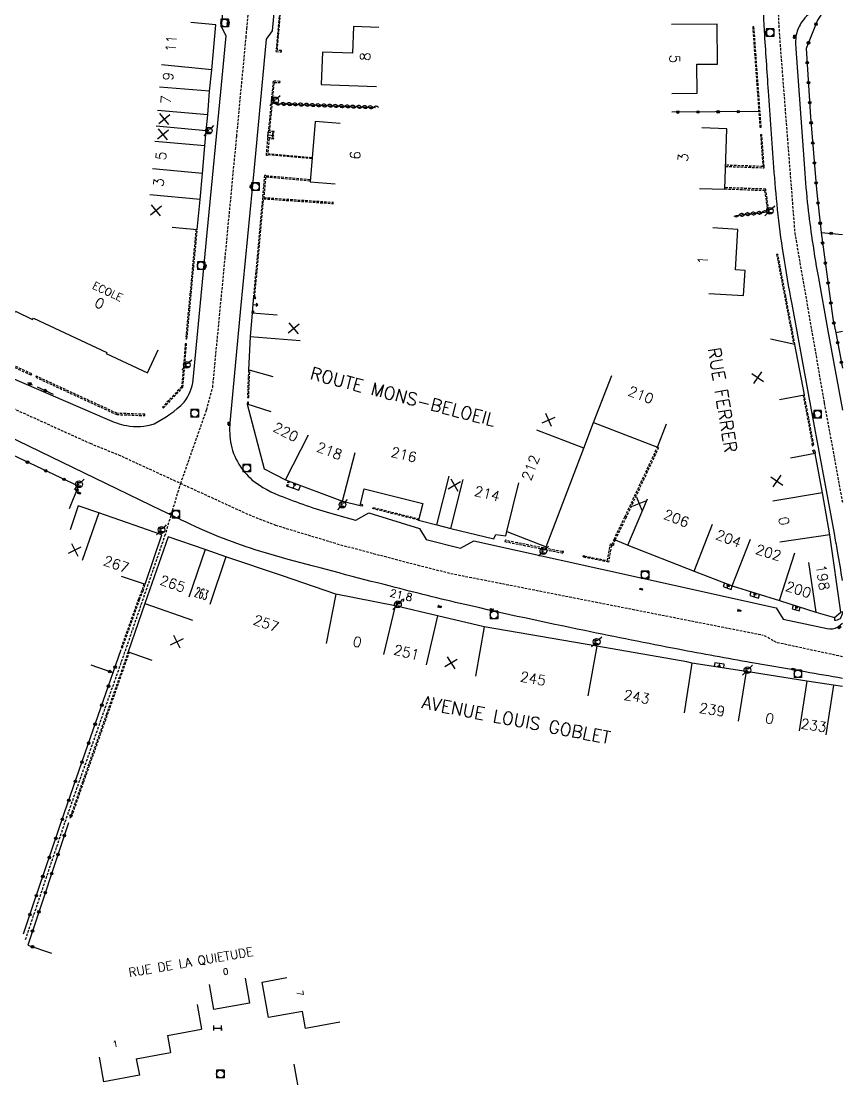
# Model space of a CAD drawing. Header units: millimetres. Extents: x 111000 to 112001, y 129999 to 131000.
# Drawn here: x 111836.9 to 112000.1, y 130407.7 to 130617.7 of the extents above; entities that cross this region are included whole.
import ezdxf
from ezdxf.enums import TextEntityAlignment as Align

# ---------------------------------------------------------------- set-up
doc = ezdxf.new("R2010")
doc.units = ezdxf.units.MM
doc.linetypes.add('DASHED', pattern=[0.75, 0.5, -0.25])
doc.layers.get('0').update_dxf_attribs({"linetype": 'CONTINUOUS'})
for name, color, linetype in [('W0001', 6, 'DASHED'), ('W0008', 7, 'CONTINUOUS'), ('W0100', 7, 'CONTINUOUS'), ('W0112', 1, 'DASHED'), ('W0310', 3, 'CONTINUOUS'), ('W0322', 7, 'CONTINUOUS'), ('W0334', 7, 'CONTINUOUS'), ('W0400', 7, 'CONTINUOUS'), ('W0420', 7, 'CONTINUOUS'), ('W0471', 7, 'CONTINUOUS'), ('W0851', 7, 'CONTINUOUS'), ('W0984', 7, 'CONTINUOUS'), ('W0989', 7, 'CONTINUOUS'), ('W0991', 7, 'CONTINUOUS'), ('W1102', 7, 'CONTINUOUS'), ('W1474', 7, 'CONTINUOUS')]:
    doc.layers.add(name, color=color, linetype=linetype)
doc.styles.get("Standard").update_dxf_attribs({"font": 'romans.shx', "width": 0.85})

# ---------------------------------------------------------------- blocks, each defined once
blk = doc.blocks.new('T471')
for p, q in [((-0.333334, 0.333334), (-0.333334, -0.333334)), ((-0.333334, 0.333334), (0.333334, 0.333334)), ((-0.333334, 0), (0, 0)), ((0.500001, 0.500001), (1.000002, 1.000002)), ((-0.500001, -0.500001), (-1.000002, -1.000002)), ((-0.333334, -0.333334), (0.333334, -0.333334))]:
    blk.add_line(p, q)
blk.add_ellipse((0, 0), major_axis=(0.471405, 0.471405), ratio=1, start_param=5.4977871438, end_param=11.780972451)
blk = doc.blocks.new('T420')
for p, q in [((0.75, 0.75), (-0.75, 0.75)), ((-0.75, 0.75), (-0.75, -0.75)), ((0.75, 0.75), (0.75, -0.75)), ((0.75, -0.75), (-0.75, -0.75))]:
    blk.add_line(p, q)
blk.add_ellipse((0, 0), major_axis=(-0.53, 0.53), ratio=1, start_param=3.926991, end_param=10.210176)
blk = doc.blocks.new('T400')
for p, q in [((-0.15, 0.3), (0.15, 0.3)), ((-0.15, -0.25), (-0.15, 0.3)), ((-0.15, 0.15), (0.15, 0.15)), ((-0.15, 0), (0.15, 0)), ((0.15, 0.3), (0.15, -0.25)), ((-0.15, -0.15), (0.15, -0.15)), ((-0.15, -0.25), (-0.15, -0.3)), ((-0.15, -0.3), (0.15, -0.3)), ((0.15, -0.3), (0.15, -0.25))]:
    blk.add_line(p, q)
blk = doc.blocks.new('t991o')
at = {"color": 0, "linetype": 'Continuous'}
for p, q in [((-1, 1), (1, -1)), ((-1, -1), (1, 1))]:
    blk.add_line(p, q, dxfattribs=at)
blk = doc.blocks.new('t310o')
at = {"color": 0, "linetype": 'Continuous'}
for centre, start, end in [((-0.5, 0.38), 216.8699, 323.1304), ((0.5, -0.37), 36.8699, 143.1303)]:
    blk.add_arc(centre, 0.625, start, end, dxfattribs=at)
blk = doc.blocks.new('t322o')
at = {"color": 0, "linetype": 'Continuous'}
for radius in [0.25, 0.15]:
    blk.add_circle((0, 0), radius, dxfattribs=at)
blk = doc.blocks.new('T851')
for p, q in [((-0.25, -0.15), (0, 0.32)), ((0, 0.32), (0.25, -0.15)), ((-0.25, -0.15), (0.25, -0.15))]:
    blk.add_line(p, q)
for major_axis in [(-0.106, 0.106), (-0.0354, 0.0354), (-0.0236, 0.0236)]:
    blk.add_ellipse((0, 0), major_axis=major_axis, ratio=1, start_param=3.926991, end_param=10.210176)
blk = doc.blocks.new('T1474')
at = {"color": 0, "linetype": 'Continuous', "flags": 128}
for points in [[(-0.75, -0.5), (-0.75, 0.5)], [(-0.75, 0), (0.75, 0)], [(0.75, 0), (0.75, -0.5), (0.75, 0.5)]]:
    blk.add_lwpolyline(points, dxfattribs=at)

msp = doc.modelspace()

# ---------------------------------------------------------------- linework, layer by layer
at = {"layer": 'W0001'}
for points in [[(111837.81, 130435.33), (111845.68, 130458.72), (111857.62, 130492.66), (111865.49, 130515.53), (111868.61, 130525.93), (111873.77, 130540.55), (111874.97, 130545.03), (111877.42, 130570.54), (111879.74, 130594.87), (111881.59, 130614.49), (111881.74, 130616.22), (111890.43, 130707.99), (111890.14, 130710.34), (111894.62, 130757.75), (111895.28, 130759.51), (111897.84, 130786.84), (111899.26, 130802.63), (111900.66, 130816.74), (111900.25, 130818.78), (111903.92, 130857.55), (111908, 130900.65), (111910.38, 130925.73), (111912.68, 130950.2), (111917.41, 131000)], [(111986.37, 130664.7), (111986.42, 130634.14), (111987.5, 130614.66), (111990.53, 130575.69), (111996.38, 130541.91), (111999.63, 130524.16), (112000, 130522.11)], [(111829.8, 130543.33), (111850.63, 130533.89), (111856.24, 130531.62), (111882.13, 130519.72), (111887.42, 130517.64), (111900.33, 130513.74), (111915.69, 130509.7), (111922.22, 130508.05), (111984.27, 130495.8)], [(112000, 130491.51), (111986.91, 130494.32), (111984.27, 130495.8)]]:
    msp.add_lwpolyline(points, dxfattribs=at)
at = {"layer": 'W0008', "flags": 128}
for points in [[(111832.02, 130548.13), (111854.02, 130538.71, 0.0637), (111857.85, 130537.4, 0.1227), (111863.35, 130537.78, 0.0784), (111869.29, 130542.06, 0.1338), (111871.1, 130546.5), (111873.89, 130575.68), (111876.56, 130603.7), (111877.61, 130614.82), (111876.72, 130616.62), (111880.22, 130653.05), (111884.08, 130693.9), (111886.38, 130718.17), (111890.16, 130758.14), (111891.3, 130759.84), (111892.07, 130767.87), (111893.93, 130788.03, 0.1371), (111893.54, 130790.54, 0.0843), (111892.17, 130792.19), (111891.38, 130792.76, 0.0002), (111890.27, 130793.31, 0.0182), (111888.16, 130794.3), (111850.65, 130809.65), (111817.78, 130823.15)], [(112000, 130506.66, 0.009738), (111999.03, 130512.5, 0.0012), (111998.4, 130515.98), (111996.63, 130525.61), (111994.12, 130539.11), (111990.01, 130561.53, -0.0073), (111988.27, 130571.48, -0.0121), (111987.14, 130580.34, -0.0063), (111986.39, 130588.72, -0.0031), (111985.31, 130603.85, -0.0002), (111984.52, 130615.83), (111984.46, 130617.06, -0.0039), (111983.8, 130634.22, -0.0041), (111983.57, 130646.51), (111983.35, 130665.63)], [(111888.93, 130639.35), (111886.75, 130615.82), (111885.57, 130614.16), (111883.25, 130589.33), (111882.77, 130584.51), (111880.49, 130560.66), (111878.45, 130538.61, 0.0638), (111878.49, 130534.18, 0.095), (111880.16, 130529.78, 0.0773), (111882.75, 130526.67, 0.0836), (111888.97, 130523.23, 0.0263), (111899.53, 130519.69), (111903.35, 130518.6)], [(112000, 130621.17), (111998.07, 130621.23, 0.1398), (111994.8, 130620.24, 0.1092), (111991.96, 130617.61, 0.1025), (111990.84, 130615.06, 0.0381), (111990.69, 130613.43), (111990.77, 130612.23), (111992.37, 130589.43, 0.0092), (111993.03, 130581.77, 0.0089), (111993.87, 130575.1, 0.0088), (111995.16, 130567.1), (111997.11, 130556.23), (112000, 130540.49)], [(111981.92, 130490.3, -0.0022), (111967.41, 130492.97, -0.0039), (111948.83, 130496.69, -0.0064), (111925.06, 130501.86, -0.0051), (111910.25, 130505.49, -0.0027), (111889.94, 130510.83), (111883.4, 130512.76, -0.0143), (111876.19, 130515.31, -0.0178), (111868.76, 130518.65, -0.0007), (111864.94, 130520.5), (111849.41, 130528.04), (111827.58, 130538.53)], [(111986.84, 130501.24), (111988.21, 130498.95), (111996.98, 130497.09, 0.1708), (111999.01, 130497.38, 0.093435), (112000, 130498.19, 0.1396)], [(112000, 130487.18, 0.002162), (111992.6, 130488.48), (111981.7, 130490.37)]]:
    msp.add_lwpolyline(points, format="xyb", dxfattribs=at)
msp.add_lwpolyline([(111903.36, 130518.61), (111905.96, 130520.05), (111916.03, 130516.97), (111917.35, 130514.79), (111924.19, 130513.09), (111924.19, 130513.08), (111926.79, 130514.53), (111960.9, 130506.95), (111986.84, 130501.24)], dxfattribs=at)
at = {"layer": 'W0100'}
for p, q in [((111885.94, 130594.69), (111886.01, 130595.68)), ((111883.06, 130563.03), (111882.79, 130559.93)), ((111871.86, 130422.45), (111872.77, 130417.53)), ((111865.97, 130416.28), (111872.77, 130417.53)), ((111865.97, 130416.28), (111866.59, 130412.9)), ((111853.38, 130407.06), (111852.47, 130411.98)), ((111859.8, 130411.65), (111866.59, 130412.9)), ((111859.8, 130411.65), (111860.41, 130408.36)), ((111892.41, 130403.53), (111891.16, 130410.56)), ((111860.41, 130408.36), (111853.38, 130407.06))]:
    msp.add_line(p, q, dxfattribs=at)
at = {"layer": 'W0100', "flags": 128}
for points in [[(111866.92, 130576.84), (111871.9, 130576.37), (111872.46, 130582.34), (111872.95, 130587.5), (111873.43, 130592.98), (111873.7, 130595.96), (111873.99, 130599.11), (111874.36, 130603.83), (111874.78, 130608.05), (111875.6, 130617), (111870.62, 130617.46)], [(111900.3, 130597.41), (111895.31, 130597.83), (111894.29, 130585.83), (111899.27, 130585.41)], [(111971.63, 130584.53), (111976.63, 130584.35), (111977.06, 130596.36), (111972.06, 130596.54)], [(111973.49, 130563.68), (111980.38, 130563.27), (111980.67, 130568.24), (111978.78, 130568.36), (111979.25, 130576.38), (111974.26, 130576.67)], [(111887.76, 130559.34), (111882.78, 130559.75), (111882.4, 130555.12), (111882.09, 130548.44), (111882.39, 130548.43), (111886.93, 130547.18)], [(111886.56, 130540.13), (111881.8, 130541.66), (111885.16, 130528.84), (111889.45, 130526.64), (111900.73, 130522.39), (111904.22, 130521.56), (111905.03, 130524.87), (111916.67, 130521.93), (111915.83, 130518.64), (111919.46, 130517.7), (111922.24, 130517), (111930.79, 130514.89), (111931.18, 130515.77), (111933.19, 130515.54), (111933.38, 130516.36), (111941.15, 130513.32), (111948.64, 130532.93), (111950.59, 130538.05), (111963.26, 130533.13), (111965.07, 130537.79)], [(111987.5, 130502.64), (111994.71, 130500.33), (111998.43, 130499.31), (111999.71, 130500.37), (111997.48, 130515.71), (111996.07, 130524.05), (111994.61, 130531.87), (111989.7, 130530.96)], [(111889.85, 130525.36), (111892.04, 130524.56), (111892.41, 130525.5)], [(111856.8, 130507.52), (111861.53, 130505.9), (111864.88, 130515.73), (111852.36, 130520.09), (111848.27, 130521.47), (111846.67, 130516.73)], [(111980.86, 130488.58), (111970.11, 130490.23), (111969.12, 130490.47), (111951.21, 130493.59), (111928.85, 130497.47), (111919.63, 130499.64), (111911.22, 130501.64), (111899.41, 130503.95), (111888.83, 130507.58), (111877.59, 130511.37), (111873.46, 130512.79), (111866.11, 130515.32), (111861.48, 130502.04), (111858.18, 130492.45), (111862.91, 130490.82)], [(111954.88, 130514.71), (111957.37, 130513.64), (111970.54, 130508.5), (111978.09, 130505.55), (111987.5, 130502.64)], [(111976.6, 130506.13), (111976.33, 130505.43), (111977.94, 130504.87), (111978.14, 130505.54)], [(111981.83, 130504.39), (111981.61, 130503.65), (111983.31, 130503.13), (111983.54, 130503.86)], [(111990.25, 130501.75), (111990.02, 130501.03), (111991.4, 130500.62), (111991.63, 130501.31)], [(111976.43, 130489.26), (111976.54, 130490.02), (111974.65, 130490.32), (111974.53, 130489.55)], [(112000, 130485.59), (111998.23, 130485.86), (111992.91, 130486.67), (111980.86, 130488.58)]]:
    msp.add_lwpolyline(points, dxfattribs=at)
at = {"layer": 'W0100'}
for points in [[(111966.14, 130603.4), (111971.14, 130603.44), (111971.09, 130609.18), (111975.2, 130609.21), (111975.14, 130617.14), (111966.03, 130617.07)], [(111907.92, 130616.48), (111902.93, 130616.67), (111902.72, 130611.37), (111896.77, 130611.61), (111896.52, 130605.18), (111907.46, 130604.75)], [(111885.98, 130595.18), (111887.08, 130595.06), (111886.83, 130595.38), (111886.77, 130594.81), (111887.08, 130595.06)], [(111882.93, 130561.48), (111883.93, 130561.39), (111883.67, 130561.7), (111883.62, 130561.14), (111883.93, 130561.39)], [(111833.36, 130555.52), (111835.83, 130560.11), (111839.22, 130558.46), (111839.36, 130558.74), (111853.94, 130551.95), (111853.84, 130551.73), (111862.03, 130547.91), (111864.14, 130552.44)], [(111987.52, 130542.6), (111992.44, 130543.51), (111990.58, 130553.5), (111985.7, 130554.58)], [(111890.95, 130524.96), (111891.32, 130525.92), (111890.95, 130525.76), (111891.48, 130525.56), (111891.32, 130525.92)], [(111977.13, 130505.15), (111977.37, 130505.83), (111977.01, 130505.66), (111977.55, 130505.47), (111977.37, 130505.83)], [(111982.46, 130503.39), (111982.69, 130504.13), (111982.33, 130503.94), (111982.87, 130503.77), (111982.69, 130504.13)], [(111990.71, 130500.82), (111990.94, 130501.53), (111990.59, 130501.35), (111991.12, 130501.18), (111990.94, 130501.53)], [(111975.6, 130490.17), (111975.49, 130489.4), (111975.81, 130489.64), (111975.25, 130489.72), (111975.49, 130489.4)], [(111881.41, 130427.62), (111882.27, 130422.69), (111875.22, 130421.46), (111874.36, 130426.39)], [(111900.18, 130418.91), (111893.4, 130417.68), (111892.81, 130421.03), (111886.07, 130419.86), (111884.76, 130426.85), (111889.67, 130427.77)]]:
    msp.add_lwpolyline(points, dxfattribs=at)
at = {"layer": 'W0112'}
for points in [[(111917.82, 130620.72), (111904.16, 130620.79), (111888.33, 130620.91), (111887.53, 130611.69), (111888.6, 130611.68), (111888.6, 130611.92), (111887.8, 130611.94), (111888.56, 130620.66), (111904.16, 130620.54), (111917.82, 130620.47)], [(111983.87, 130596.67), (111982.43, 130616.64), (111982.18, 130616.62), (111983.62, 130596.66)], [(111887.16, 130595.8), (111886.29, 130595.9), (111887.18, 130605.59), (111888.32, 130605.54), (111888.33, 130605.79), (111886.95, 130605.85), (111886.01, 130595.68), (111887.13, 130595.55)], [(111869.53, 130553.65), (111868.79, 130545.14), (111865.02, 130541.1), (111865.2, 130540.93), (111869.04, 130545.03), (111869.78, 130553.63)], [(111839.82, 130547.02), (111855.9, 130539.6), (111861.49, 130539.4), (111861.5, 130539.65), (111855.96, 130539.85), (111839.92, 130547.24)], [(111957.05, 130519.2), (111954.88, 130514.71), (111954.42, 130513.45), (111954.12, 130513.59), (111953.55, 130510.3), (111948.7, 130511.26), (111948.67, 130511.28), (111948.63, 130511.3), (111948.6, 130511.32), (111948.58, 130511.35), (111948.56, 130511.37), (111948.55, 130511.41), (111948.54, 130511.45), (111948.55, 130511.5), (111948.56, 130511.54), (111948.57, 130511.59), (111948.81, 130511.53), (111948.8, 130511.49), (111953.34, 130510.6), (111953.93, 130513.95), (111954.28, 130513.79), (111954.65, 130514.81), (111956.82, 130519.31), (111963.26, 130533.13), (111963.49, 130533.02)], [(111944.36, 130512.43), (111944.35, 130512.38), (111944.35, 130512.37), (111933.01, 130514.62), (111932.96, 130514.38), (111944.32, 130512.12), (111944.36, 130512.12), (111944.41, 130512.12), (111944.45, 130512.13), (111944.49, 130512.14), (111944.52, 130512.17), (111944.55, 130512.2), (111944.57, 130512.24), (111944.59, 130512.28), (111944.6, 130512.33), (111944.61, 130512.38)]]:
    msp.add_lwpolyline(points, close=True, dxfattribs=at)
for points in [[(111894.68, 130590.44), (111885.89, 130591.19), (111885.87, 130591.05), (111885.62, 130591.07), (111885.94, 130594.69), (111887.02, 130594.58), (111887, 130594.33), (111886.17, 130594.42), (111885.91, 130591.44), (111894.7, 130590.69)], [(111976.79, 130588.89), (111984.43, 130588.62), (111984.45, 130588.92), (111984, 130595.18), (111983.75, 130595.16), (111984.2, 130588.92), (111984.2, 130588.87), (111976.8, 130589.14)], [(111894.32, 130586.24), (111885.5, 130586.99), (111885.51, 130587.1), (111885.26, 130587.12), (111884.87, 130582.73), (111883.06, 130563.03), (111883.06, 130562.98), (111883.07, 130562.92), (111883.09, 130562.87), (111883.11, 130562.82), (111883.14, 130562.77), (111883.19, 130562.73), (111883.24, 130562.69), (111883.3, 130562.66), (111883.37, 130562.64), (111883.43, 130562.62), (111883.51, 130562.85), (111883.45, 130562.87), (111883.4, 130562.89), (111883.36, 130562.91), (111883.34, 130562.92), (111883.33, 130562.93), (111883.33, 130562.94), (111883.32, 130562.95), (111883.32, 130562.97), (111883.31, 130562.99), (111883.31, 130563.01), (111885.09, 130582.46), (111898.94, 130581.51)], [(111894.3, 130585.99), (111885.48, 130586.74), (111885.12, 130582.71), (111898.96, 130581.76)], [(111976.63, 130584.42), (111984.53, 130584.14), (111984.54, 130584.08), (111985.11, 130580.21), (111985.36, 130580.25), (111984.79, 130584.1), (111984.77, 130584.38), (111976.64, 130584.67)], [(111871.65, 130576.39), (111869.61, 130554.67), (111869.86, 130554.65), (111871.9, 130576.37)], [(111990.58, 130553.5), (111987.18, 130571.42), (111986.94, 130571.38), (111990.32, 130553.56)], [(111882.78, 130559.75), (111882.79, 130559.93), (111882.8, 130559.96), (111882.81, 130559.99), (111882.83, 130560.03), (111882.85, 130560.06), (111882.88, 130560.09), (111882.89, 130560.11), (111882.91, 130560.13), (111882.93, 130560.15), (111882.95, 130560.17), (111882.97, 130560.19), (111883.15, 130560.02), (111883.13, 130560), (111883.12, 130559.98), (111883.1, 130559.96), (111883.08, 130559.95), (111883.07, 130559.93), (111883.05, 130559.91), (111883.04, 130559.89), (111883.04, 130559.89), (111883.03, 130559.73)], [(111832.95, 130550.19), (111838.92, 130547.44), (111839.03, 130547.66), (111833.08, 130550.51)], [(111882.09, 130548.44), (111881.86, 130543.01), (111882.11, 130543), (111882.34, 130548.43)], [(111882.05, 130541.59), (111882.1, 130542.04), (111881.85, 130542.06), (111881.8, 130541.66)], [(111992.19, 130543.47), (111994.02, 130533.85), (111993.92, 130533.82), (111993.97, 130533.42), (111994.22, 130533.45), (111994.19, 130533.65), (111994.3, 130533.68), (111992.44, 130543.51)], [(111994.37, 130531.83), (111994.31, 130532.13), (111994.23, 130532.11), (111994.14, 130532.54), (111994.39, 130532.59), (111994.43, 130532.41), (111994.5, 130532.42), (111994.61, 130531.87)], [(111890, 130526.43), (111889.6, 130525.41), (111889.83, 130525.32), (111890.23, 130526.34)], [(111904.22, 130521.56), (111904.69, 130521.45), (111904.75, 130521.7), (111904.28, 130521.81)], [(111915.83, 130518.64), (111906.75, 130520.91), (111906.81, 130521.15), (111915.9, 130518.88)], [(111864.65, 130515.82), (111864.89, 130516.46), (111865.12, 130516.38), (111864.88, 130515.73)], [(111861.29, 130505.98), (111860.9, 130504.65), (111860.23, 130502.97), (111856.8, 130493.33), (111857.03, 130493.25), (111860.46, 130502.88), (111861.14, 130504.57), (111861.53, 130505.9)], [(111858.18, 130492.45), (111853.87, 130480.1), (111849.13, 130466.71), (111846.96, 130460.51), (111847.2, 130460.42), (111849.37, 130466.63), (111854.1, 130480.02), (111858.42, 130492.37)]]:
    msp.add_lwpolyline(points, dxfattribs=at)
at = {"layer": 'W0310'}
msp.add_lwpolyline([(111887.3, 130601.38), (111907.3, 130600.6)], dxfattribs=at)
at = {"layer": 'W0310', "flags": 128}
msp.add_lwpolyline([(111978.8, 130579.14), (111985.2, 130579.86)], dxfattribs=at)
at = {"layer": 'W0322'}
for p, q in [((111983.39, 130599.8), (111966.16, 130599.67)), ((111995.77, 130575.78), (112000, 130575.37)), ((112000, 130556.1), (111998.68, 130555.85))]:
    msp.add_line(p, q, dxfattribs=at)
at = {"layer": 'W0322', "flags": 128}
for points in [[(112000, 130620.45), (111996.42, 130620.07), (111995.05, 130617.92), (111992.83, 130612.33), (111993.68, 130598.74), (111994.87, 130584.32), (111995.77, 130575.78), (111998.12, 130558.67), (111998.68, 130555.85), (112000, 130548.84)], [(111838.21, 130545.94), (111839.13, 130545.49)], [(111840.14, 130545.11), (111843.29, 130543.63)], [(111846.55, 130520.91), (111848.32, 130525.37), (111826.69, 130535.57)], [(111837.38, 130436.48), (111839.13, 130441.62), (111845.56, 130460.55), (111850.19, 130473.93), (111856.82, 130492.96)], [(111847.08, 130460.47), (111846.61, 130459.35)], [(111846.35, 130458.49), (111838.25, 130434.19), (111842.99, 130432.6)]]:
    msp.add_lwpolyline(points, dxfattribs=at)
at = {"layer": 'W0322'}
msp.add_lwpolyline([(111850.78, 130489.86), (111855.11, 130488.35)], dxfattribs=at)
at = {"layer": 'W0334', "flags": 128}
msp.add_lwpolyline([(111998.43, 130499.31), (111998.41, 130498.77, 0.1494), (111999.59, 130499.1, 0.1678), (112000, 130500.41), (111999.71, 130500.37)], format="xyb", dxfattribs=at)
at = {"layer": 'W1102'}
for p, q in [((111874.78, 130608.05), (111864.83, 130609.04)), ((111874.36, 130603.83), (111864.39, 130604.62)), ((111873.99, 130599.11), (111864.03, 130600.01)), ((111873.7, 130595.96), (111863.75, 130596.88)), ((111873.43, 130592.98), (111863.47, 130593.86)), ((111872.95, 130587.5), (111862.99, 130588.44)), ((111872.46, 130582.34), (111862.5, 130583.28)), ((111882.4, 130555.12), (111892.36, 130554.3)), ((111950.59, 130538.05), (111954.21, 130547.37)), ((111889.45, 130526.64), (111894, 130535.55)), ((111948.64, 130532.93), (111939.3, 130536.5)), ((111900.73, 130522.39), (111903.28, 130532.06)), ((111919.46, 130517.7), (111921.95, 130527.39)), ((111922.24, 130517), (111924.71, 130526.69)), ((111933.38, 130516.36), (111935.77, 130526.07)), ((111957.37, 130513.64), (111961.32, 130522.83)), ((111996.07, 130524.05), (111986.21, 130522.38)), ((111852.36, 130520.09), (111849.07, 130510.64)), ((111970.54, 130508.5), (111974.17, 130517.82)), ((111978.09, 130505.55), (111981.72, 130514.87)), ((111997.48, 130515.71), (111987.58, 130514.27)), ((111873.46, 130512.79), (111870.2, 130503.34)), ((111987.5, 130502.64), (111990.55, 130512.16)), ((111877.59, 130511.37), (111874.37, 130501.9)), ((111993.27, 130510.22), (111994.71, 130500.33)), ((111899.41, 130503.95), (111897.49, 130494.13)), ((111861.48, 130502.04), (111870.93, 130498.75)), ((111911.22, 130501.64), (111908.91, 130491.91)), ((111919.63, 130499.64), (111917.34, 130489.91)), ((111928.85, 130497.47), (111927.14, 130487.62)), ((111951.21, 130493.59), (111949.45, 130483.75)), ((111970.11, 130490.23), (111968.57, 130480.35)), ((111980.86, 130488.58), (111979.3, 130478.7)), ((111992.91, 130486.67), (111991.4, 130476.79)), ((111998.23, 130485.86), (111996.72, 130475.98))]:
    msp.add_line(p, q, dxfattribs=at)

# ---------------------------------------------------------------- block references
at = {"layer": 'W0310'}
for p, rotation in [((111888.46, 130601.33), 357.765891073652), ((111889.61, 130601.29), 357.765891073652), ((111890.77, 130601.24), 357.765891073652), ((111891.92, 130601.2), 357.765891073652), ((111893.08, 130601.15), 357.765891073652), ((111894.23, 130601.11), 357.765891073652), ((111895.38, 130601.06), 357.765891073652), ((111896.54, 130601.02), 357.765891073652), ((111897.69, 130600.97), 357.765891073652), ((111898.85, 130600.93), 357.765891073652), ((111900, 130600.88), 357.765891073652), ((111901.15, 130600.84), 357.765891073652), ((111902.31, 130600.79), 357.765891073652), ((111903.46, 130600.75), 357.765891073652), ((111904.62, 130600.7), 357.765891073652), ((111905.77, 130600.66), 357.765891073652), ((111906.92, 130600.61), 357.765891073652), ((111979.46, 130579.21), 6.43746468194191), ((111980.61, 130579.34), 6.43746468194191), ((111981.76, 130579.47), 6.43746468194191), ((111982.91, 130579.6), 6.43746468194191), ((111984.06, 130579.73), 6.43746468194191)]:
    msp.add_blockref('t310o', p, dxfattribs=dict(at, rotation=rotation))
at = {"layer": 'W0322'}
for p, rotation in [((111994.74, 130617.15), 248.3711447191212), ((111993.27, 130613.43), 248.3711447191212), ((111993.01, 130609.52), 273.5977940078126), ((111993.26, 130605.53), 273.5977940078126), ((111993.51, 130601.54), 273.5977940078126), ((111967.32, 130599.68), 180.4310101412495), ((111971.32, 130599.71), 180.4310101412495), ((111975.32, 130599.74), 180.4310101412495), ((111979.32, 130599.77), 180.4310101412495), ((111993.78, 130597.55), 274.7108802532761), ((111994.11, 130593.56), 274.7108802532761), ((111994.44, 130589.57), 274.7108802532761), ((111994.77, 130585.59), 274.7108802532761), ((111995.16, 130581.61), 275.9613188908046), ((111995.57, 130577.63), 275.9613188908046), ((111997.76, 130575.59), 354.5389577079287), ((111996.06, 130573.66), 277.8514430063952), ((111996.6, 130569.69), 277.8514430063952), ((111997.15, 130565.73), 277.8514430063952), ((111997.7, 130561.77), 277.8514430063952), ((111998.29, 130557.81), 281.1112268053303), ((111999.05, 130553.89), 280.6753946837555), ((111999.79, 130549.96), 280.6753946837555), ((111838.67, 130545.72), 334.1047793009199), ((111841.72, 130544.37), 334.783451056848), ((111838.19, 130530.15), 154.7570958135684), ((111841.81, 130528.44), 154.7570958135684), ((111845.43, 130526.74), 154.7570958135684), ((111848.03, 130524.63), 68.2720365933509), ((111855.59, 130489.43), 70.78100508486665), ((111854.55, 130488.55), 340.7810050849159), ((111854.28, 130485.66), 70.78100508486665), ((111852.96, 130481.88), 70.78100508486665), ((111851.64, 130478.1), 70.78100508486665), ((111850.33, 130474.33), 70.78100508486665), ((111849.02, 130470.55), 70.92938039470225), ((111847.71, 130466.77), 70.92938039470225), ((111846.4, 130462.98), 70.92938039470225), ((111846.84, 130459.91), 67.00180089113921), ((111845.1, 130459.2), 71.23792989310168), ((111843.82, 130455.41), 71.23792989310168), ((111845.52, 130456), 251.5550217627113), ((111842.53, 130451.63), 71.23792989310168), ((111844.26, 130452.21), 251.5550217627113), ((111841.24, 130447.84), 71.23792989310168), ((111842.99, 130448.42), 251.5550217627113), ((111841.73, 130444.62), 251.5550217627113), ((111839.96, 130444.05), 71.23792989310168), ((111840.46, 130440.83), 251.5550217627113), ((111838.67, 130440.26), 71.20695930354762), ((111839.19, 130437.03), 251.5550217627113), ((111839.19, 130433.87), 341.5550217626654)]:
    msp.add_blockref('t322o', p, dxfattribs=dict(at, rotation=rotation))
at = {"layer": 'W0400'}
for p, rotation in [((111878.04, 130617.36), 174.5178118320861), ((111984.79, 130615.39), 3.219096463678631), ((111990.46, 130614.67), 353.2623127243701), ((111882.61, 130584.89), 354.5291701155141), ((111873.48, 130569.06), 354.5172630047775), ((111994.32, 130539.59), 9.333712040625013), ((111878.19, 130537.78), 356.4692505000392), ((111848.4, 130524.04), 248.2720365944274), ((111866.64, 130519.83), 64.4259100964402), ((111960.07, 130504.91), 77.5776826111842), ((111919.99, 130501.45), 256.1822506155664), ((111930.36, 130500.87), 74.98378268122866), ((111979.51, 130500.67), 257.5776826111983), ((111999.41, 130497.33), 126.8220148185019), ((111990.28, 130489), 78.8977629726003)]:
    msp.add_blockref('T400', p, dxfattribs=dict(at, rotation=rotation))
at = {"layer": 'W0420'}
for p in [(111877.34, 130617.38), (111985.62, 130615.48), (111883.44, 130584.86), (111872.67, 130569.17), (111871.37, 130539.86), (111995.05, 130539.65), (111881.71, 130528.96), (111867.65, 130519.8), (111960.79, 130507.77), (111930.83, 130499.8), (111991.15, 130488.1), (111876.49, 130408.6)]:
    msp.add_blockref('T420', p, dxfattribs=at)
at = {"layer": 'W0471'}
for p in [(111887.34, 130602), (111874.2, 130596), (111985.58, 130580.07), (111869.82, 130549.49), (111848.43, 130525.75), (111900.74, 130521.71), (111864.8, 130516.7), (111940.63, 130512.49), (111911.74, 130501.91), (111951.2, 130494.46), (111981.14, 130488.82)]:
    msp.add_blockref('T471', p, dxfattribs=at)
at = {"layer": 'W0851'}
msp.add_blockref('T851', (111911.9, 130502.25), dxfattribs=at)
at = {"layer": 'W0991'}
for p, rotation in [((111865.38, 130598.3), 84.84874726683566), ((111865.1, 130595.25), 84.73885846084828), ((111863.72, 130580.15), 84.60896121655524), ((111891.06, 130556.74), 85.28315510692238), ((111983.15, 130546.95), 280.5213230226541), ((111941.67, 130538.52), 69.14398434608944), ((111922.94, 130525.59), 345.750151231767), ((111986.98, 130526.4), 280.5442995744695), ((111959.62, 130521.91), 336.7495164278782), ((111847.59, 130512.72), 341.3181697170141), ((111867.87, 130494.47), 70.98369463020667), ((111922.29, 130490.28), 346.7565000751923)]:
    msp.add_blockref('t991o', p, dxfattribs=dict(at, rotation=rotation))
at = {"layer": 'W1474'}
msp.add_blockref('T1474', (111875.94, 130417.74), dxfattribs=at)

# ---------------------------------------------------------------- texts
at = {"layer": 'W0984'}
msp.add_text('ECOLE', height=1.5, rotation=334.9951, dxfattribs=at).set_placement((111854.13, 130564.04), align=Align.MIDDLE)
at = {"layer": 'W0989'}
for s, height, rotation, p in [('RUE FERRER', 2.5, 279.2568, (111976.2, 130542.47)), ('ROUTE MONS-BELOEIL', 2.5, 345.5087, (111912.75, 130543.18)), ('AVENUE LOUIS GOBLET', 2.5, 349.1587, (111935.23, 130478.96)), ('RUE DE LA QUIETUDE', 1.75, 9.7326, (111870.65, 130430.78))]:
    msp.add_text(s, height=height, rotation=rotation, dxfattribs=at).set_placement(p, align=Align.MIDDLE)
at = {"layer": 'W0991'}
for s, height, rotation, p in [('11', 2, 84.7828, (111866.72, 130613.3)), ('8', 2, 87.7659, (111905.25, 130610.71)), ('5', 2, 270.431, (111966.69, 130610.24)), ('9', 2, 84.3178, (111866.11, 130606.78)), ('7', 2, 85.5001, (111865.7, 130602.14)), ('5', 2, 84.969, (111864.72, 130590.99)), ('6', 2, 85.1234, (111903.27, 130591.11)), ('3', 2, 87.9529, (111968.35, 130590.66)), ('3', 2, 84.617, (111864.24, 130585.72)), ('1', 2, 86.6028, (111972.28, 130570.27)), ('0', 2, 335.0343, (111852.52, 130561.71)), ('210', 2, 338.7663, (111960, 130543.51)), ('220', 2, 332.9013, (111889.48, 130536.13)), ('218', 2, 338.8825, (111898.15, 130532.39)), ('216', 2, 345.8586, (111912.93, 130531.64)), ('212', 2, 69.0834, (111938.09, 130529.05)), ('214', 2, 346.189, (111929.47, 130523.89)), ('206', 2, 338.6837, (111967.04, 130518.99)), ('0', 2, 279.5756, (111988.39, 130518.46)), ('204', 2, 338.6818, (111977.4, 130514.95)), ('202', 2, 342.6321, (111985.33, 130512.19)), ('267', 2, 340.8382, (111855.83, 130509.88)), ('198', 2, 278.28, (111996.09, 130507.25)), ('265', 2, 341.0422, (111867.02, 130506.01)), ('200', 2, 342.2481, (111991.27, 130504.84)), ('21,8', 1.5, 346.9215, (111912.35, 130503.5)), ('257', 2, 341.225, (111885.58, 130498.12)), ('0', 2, 348.9309, (111903.69, 130494.45)), ('251', 2, 346.6442, (111913.46, 130492.37)), ('245', 2, 350.1579, (111938.57, 130487.16)), ('243', 2, 349.9071, (111959.17, 130483.54)), ('239', 2, 351.0975, (111974.16, 130480.99)), ('0', 2, 351.0096, (111985.56, 130479.23)), ('233', 2, 351.3314, (111994.29, 130477.87)), ('0', 1.25, 9.8884, (111877.54, 130428.97)), ('7', 1.25, 280.6446, (111892.3, 130424.65)), ('1', 1.25, 10.465, (111855.63, 130414.59))]:
    msp.add_text(s, height=height, rotation=rotation, dxfattribs=at).set_placement(p, align=Align.MIDDLE)
at = {"layer": 'W0991', "width": 0.5}
msp.add_text('263', height=2, rotation=340.9493, dxfattribs=at).set_placement((111872.75, 130504.04), align=Align.MIDDLE)

doc.saveas('drawing.dxf')
